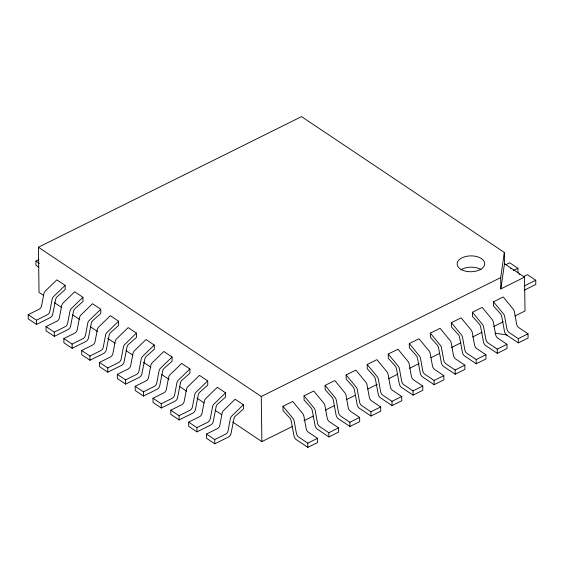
<?xml version="1.0" encoding="UTF-8"?>
<svg xmlns="http://www.w3.org/2000/svg" width="564" height="564" viewBox="0 0 564 564"><rect width="100%" height="100%" fill="white"/><g stroke="black" fill="none" stroke-linecap="round" stroke-linejoin="round"><path stroke-width="0.85" d="M514.883 316.023L525.014 310.997L524.541 277.143L500.86 288.902L500.705 277.615L504.329 252.432L301.55 116.621L38.415 247.229L39.043 292.363L43.428 295.303M500.86 288.902L504.491 263.712L504.329 252.432M65.107 285.37L53.39 296.763A3.447 2.164 -56.2 0 0 52.142 299.124L49.801 311.455A3.447 2.164 -56.2 0 1 47.284 314.804L36.449 320.19L28.2 314.663L39.043 309.283A3.447 2.164 -56.2 0 0 41.553 305.935L43.9 293.604A3.447 2.164 -56.2 0 1 45.141 291.243L56.858 279.843L65.107 285.37L65.163 289.6L57.324 296.53A3.447 2.164 -56.2 0 0 55.681 299.329L52.762 314.197A3.447 2.164 -56.2 0 1 50.238 317.602L36.505 324.42L28.256 318.9L28.2 314.663M82.929 297.306L71.212 308.705A3.447 2.164 -56.2 0 0 69.971 311.06L67.624 323.391A3.447 2.164 -56.2 0 1 65.114 326.746L54.271 332.125L46.029 326.605L56.865 321.226A3.447 2.164 -56.2 0 0 59.382 317.87L61.723 305.54A3.447 2.164 -56.2 0 1 62.971 303.185L74.688 291.785L82.929 297.306L82.993 301.536L75.146 308.473A3.447 2.164 -56.2 0 0 73.51 311.272L70.585 326.14A3.447 2.164 -56.2 0 1 68.068 329.538L54.334 336.356L46.086 330.835L46.029 326.605M100.759 309.248L89.041 320.641A3.447 2.164 -56.2 0 0 87.794 323.003L85.453 335.333A3.447 2.164 -56.2 0 1 82.943 338.682L72.1 344.068L63.852 338.541L74.695 333.162A3.447 2.164 -56.2 0 0 77.205 329.813L79.552 317.483A3.447 2.164 -56.2 0 1 80.8 315.121L92.51 303.721L100.759 309.248L100.815 313.478L92.975 320.408A3.447 2.164 -56.2 0 0 91.333 323.207L88.414 338.076A3.447 2.164 -56.2 0 1 85.89 341.481L72.157 348.298L63.915 342.778L63.852 338.541M118.588 321.184L106.871 332.584A3.447 2.164 -56.2 0 0 105.623 334.938L103.282 347.269A3.447 2.164 -56.2 0 1 100.766 350.625L89.93 356.004L81.681 350.484L92.524 345.105A3.447 2.164 -56.2 0 0 95.034 341.749L97.382 329.418A3.447 2.164 -56.2 0 1 98.622 327.064L110.34 315.664L118.588 321.184L118.644 325.414L110.805 332.351A3.447 2.164 -56.2 0 0 109.162 335.15L106.243 350.018A3.447 2.164 -56.2 0 1 103.72 353.416L89.986 360.234L81.738 354.714L81.681 350.484M136.41 333.127L124.693 344.519A3.447 2.164 -56.2 0 0 123.453 346.881L121.105 359.212A3.447 2.164 -56.2 0 1 118.595 362.56L107.752 367.947L99.511 362.419L110.347 357.04A3.447 2.164 -56.2 0 0 112.863 353.691L115.204 341.361A3.447 2.164 -56.2 0 1 116.452 338.999L128.169 327.606L136.41 333.127L136.474 337.357L128.627 344.287A3.447 2.164 -56.2 0 0 126.992 347.086L124.066 361.954A3.447 2.164 -56.2 0 1 121.549 365.359L107.816 372.177L99.567 366.656L99.511 362.419M154.24 345.062L142.523 356.462A3.447 2.164 -56.2 0 0 141.275 358.817L138.934 371.147A3.447 2.164 -56.2 0 1 136.425 374.503L125.582 379.882L117.333 374.362L128.176 368.983A3.447 2.164 -56.2 0 0 130.686 365.627L133.033 353.297A3.447 2.164 -56.2 0 1 134.281 350.942L145.991 339.542L154.24 345.062L154.296 349.292L146.457 356.229A3.447 2.164 -56.2 0 0 144.814 359.028L141.895 373.897A3.447 2.164 -56.2 0 1 139.371 377.295L125.638 384.112L117.397 378.592L117.333 374.362M172.069 357.005L160.352 368.398A3.447 2.164 -56.2 0 0 159.104 370.759L156.764 383.09A3.447 2.164 -56.2 0 1 154.247 386.439L143.411 391.825L135.163 386.298L146.005 380.919A3.447 2.164 -56.2 0 0 148.515 377.57L150.863 365.239A3.447 2.164 -56.2 0 1 152.104 362.878L163.821 351.485L172.069 357.005L172.126 361.235L164.286 368.165A3.447 2.164 -56.2 0 0 162.643 370.964L159.725 385.832A3.447 2.164 -56.2 0 1 157.201 389.238L143.468 396.055L135.219 390.535L135.163 386.298M189.892 368.941L178.175 380.34A3.447 2.164 -56.2 0 0 176.934 382.695L174.586 395.026A3.447 2.164 -56.2 0 1 172.076 398.381L161.233 403.761L152.992 398.24L163.828 392.861A3.447 2.164 -56.2 0 0 166.345 389.505L168.685 377.175A3.447 2.164 -56.2 0 1 169.933 374.82L181.65 363.42L189.892 368.941L189.955 373.178L182.109 380.108A3.447 2.164 -56.2 0 0 180.473 382.907L177.547 397.775A3.447 2.164 -56.2 0 1 175.03 401.18L161.297 407.991L153.048 402.47L152.992 398.24M207.721 380.883L196.004 392.276A3.447 2.164 -56.2 0 0 194.756 394.638L192.416 406.968A3.447 2.164 -56.2 0 1 189.906 410.317L179.063 415.703L170.814 410.176L181.657 404.797A3.447 2.164 -56.2 0 0 184.174 401.448L186.515 389.118A3.447 2.164 -56.2 0 1 187.763 386.756L199.48 375.363L207.721 380.883L207.778 385.113L199.938 392.043A3.447 2.164 -56.2 0 0 198.295 394.842L195.377 409.711A3.447 2.164 -56.2 0 1 192.853 413.116L179.119 419.933L170.878 414.413L170.814 410.176M225.551 392.819L213.834 404.219A3.447 2.164 -56.2 0 0 212.586 406.574L210.245 418.904A3.447 2.164 -56.2 0 1 207.728 422.26L196.892 427.639L188.644 422.119L199.487 416.74A3.447 2.164 -56.2 0 0 201.997 413.384L204.344 401.053A3.447 2.164 -56.2 0 1 205.585 398.699L217.302 387.299L225.551 392.819L225.607 397.056L217.767 403.986A3.447 2.164 -56.2 0 0 216.125 406.785L213.206 421.653A3.447 2.164 -56.2 0 1 210.682 425.059L196.949 431.869L188.7 426.349L188.644 422.119M243.373 404.762L231.663 416.154A3.447 2.164 -56.2 0 0 230.415 418.516L228.067 430.847A3.447 2.164 -56.2 0 1 225.558 434.195L214.715 439.582L206.473 434.061L217.309 428.675A3.447 2.164 -56.2 0 0 219.826 425.326L222.167 412.996A3.447 2.164 -56.2 0 1 223.414 410.634L235.132 399.241L243.373 404.762L243.436 408.992L235.59 415.922A3.447 2.164 -56.2 0 0 233.954 418.721L231.028 433.589A3.447 2.164 -56.2 0 1 228.512 436.994L214.778 443.812L206.53 438.291L206.473 434.061M38.881 267.251L35.976 265.306L35.92 261.076L38.909 259.588M505.795 264.699L509.666 262.775L517.914 268.295L517.971 272.532M513.268 270.6L517.914 268.295M38.415 247.229L261.252 396.471L500.705 277.615M523.625 276.635L527.495 274.717L535.744 280.238L535.8 284.467L524.358 290.15M535.744 280.238L524.901 285.617A3.447 2.164 -56.2 0 1 524.217 285.856M282.98 406.277L292.716 401.448L302.783 413.68A3.447 1.805 63.6 0 1 303.883 416.126L306.153 428.633A3.447 1.805 63.6 0 0 308.339 432.165L317.518 438.313L317.574 442.55L307.838 447.379L296.206 439.589A3.447 1.805 63.6 0 1 294.02 436.007L291.2 420.92A3.447 1.805 63.6 0 0 289.762 418.002L283.043 410.507L282.98 406.277L293.047 418.509A3.447 1.805 63.6 0 1 294.147 420.963L296.417 433.469A3.447 1.805 63.6 0 0 298.603 437.001L307.782 443.149L307.838 447.379M304.031 395.829L313.767 391L323.835 403.232A3.447 1.805 63.6 0 1 324.934 405.678L327.205 418.185A3.447 1.805 63.6 0 0 329.383 421.717L338.569 427.864L338.626 432.094L328.89 436.931L317.257 429.141A3.447 1.805 63.6 0 1 315.072 425.559L312.252 410.472A3.447 1.805 63.6 0 0 310.813 407.553L304.095 400.059L304.031 395.829L314.099 408.061A3.447 1.805 63.6 0 1 315.198 410.507L317.469 423.021A3.447 1.805 63.6 0 0 319.647 426.553L328.833 432.701L328.89 436.931M325.083 385.381L334.819 380.552L344.886 392.784A3.447 1.805 63.6 0 1 345.986 395.23L348.256 407.737A3.447 1.805 63.6 0 0 350.434 411.269L359.62 417.416L359.677 421.646L349.941 426.483L338.308 418.692A3.447 1.805 63.6 0 1 336.116 415.111L333.303 400.024A3.447 1.805 63.6 0 0 331.865 397.105L325.146 389.611L325.083 385.381L335.15 397.613A3.447 1.805 63.6 0 1 336.25 400.059L338.52 412.566A3.447 1.805 63.6 0 0 340.698 416.098L349.884 422.253L349.941 426.483M346.134 374.933L355.87 370.097L365.937 382.336A3.447 1.805 63.6 0 1 367.037 384.782L369.307 397.289A3.447 1.805 63.6 0 0 371.486 400.821L380.672 406.968L380.728 411.198L370.992 416.035L359.36 408.244A3.447 1.805 63.6 0 1 357.167 404.656L354.354 389.569A3.447 1.805 63.6 0 0 352.909 386.657L346.197 379.163L346.134 374.933L356.201 387.165A3.447 1.805 63.6 0 1 357.301 389.611L359.571 402.118A3.447 1.805 63.6 0 0 361.75 405.65L370.936 411.805L370.992 416.035M367.185 364.485L376.921 359.649L386.989 371.88A3.447 1.805 63.6 0 1 388.088 374.334L390.358 386.841A3.447 1.805 63.6 0 0 392.537 390.373L401.716 396.52L401.779 400.75L392.043 405.586L380.411 397.796A3.447 1.805 63.6 0 1 378.218 394.208L375.405 379.121A3.447 1.805 63.6 0 0 373.96 376.202L367.242 368.715L367.185 364.485L377.253 376.717A3.447 1.805 63.6 0 1 378.352 379.163L380.622 391.67A3.447 1.805 63.6 0 0 382.801 395.202L391.987 401.349L392.043 405.586M388.236 354.037L397.972 349.201L408.04 361.432A3.447 1.805 63.6 0 1 409.14 363.886L411.41 376.392A3.447 1.805 63.6 0 0 413.588 379.924L422.767 386.072L422.831 390.302L413.095 395.138L401.462 387.348A3.447 1.805 63.6 0 1 399.27 383.76L396.457 368.673A3.447 1.805 63.6 0 0 395.011 365.754L388.293 358.267L388.236 354.037L398.304 366.269A3.447 1.805 63.6 0 1 399.404 368.715L401.674 381.222A3.447 1.805 63.6 0 0 403.852 384.754L413.031 390.901L413.095 395.138M409.288 343.589L419.024 338.752L429.091 350.984A3.447 1.805 63.6 0 1 430.191 353.431L432.461 365.944A3.447 1.805 63.6 0 0 434.64 369.476L443.819 375.624L443.882 379.854L434.146 384.683L422.514 376.9A3.447 1.805 63.6 0 1 420.321 373.312L417.508 358.225A3.447 1.805 63.6 0 0 416.063 355.306L409.344 347.819L409.288 343.589L419.355 355.821A3.447 1.805 63.6 0 1 420.455 358.267L422.725 370.774A3.447 1.805 63.6 0 0 424.904 374.306L434.083 380.453L434.146 384.683M430.339 333.141L440.075 328.304L450.135 340.536A3.447 1.805 63.6 0 1 451.235 342.982L453.512 355.489A3.447 1.805 63.6 0 0 455.691 359.028L464.87 365.176L464.933 369.406L455.197 374.235L443.565 366.452A3.447 1.805 63.6 0 1 441.372 362.863L438.552 347.776A3.447 1.805 63.6 0 0 437.114 344.858L430.395 337.371L430.339 333.141L440.399 345.372A3.447 1.805 63.6 0 1 441.499 347.819L443.776 360.325A3.447 1.805 63.6 0 0 445.955 363.858L455.134 370.005L455.197 374.235M451.39 322.686L461.126 317.856L471.187 330.088A3.447 1.805 63.6 0 1 472.287 332.534L474.557 345.041A3.447 1.805 63.6 0 0 476.742 348.573L485.921 354.728L485.985 358.958L476.249 363.787L464.616 355.997A3.447 1.805 63.6 0 1 462.424 352.415L459.604 337.328A3.447 1.805 63.6 0 0 458.165 334.41L451.447 326.923L451.39 322.686L461.451 334.924A3.447 1.805 63.6 0 1 462.55 337.371L464.821 349.877A3.447 1.805 63.6 0 0 467.006 353.409L476.185 359.557L476.249 363.787M472.442 312.237L482.178 307.408L492.238 319.64A3.447 1.805 63.6 0 1 493.338 322.086L495.608 334.593A3.447 1.805 63.6 0 0 497.793 338.125L506.973 344.28L507.036 348.51L497.3 353.339L485.667 345.549A3.447 1.805 63.6 0 1 483.475 341.967L480.655 326.88A3.447 1.805 63.6 0 0 479.217 323.962L472.498 316.474L472.442 312.237L482.502 324.469A3.447 1.805 63.6 0 1 483.602 326.923L485.872 339.429A3.447 1.805 63.6 0 0 488.057 342.961L497.236 349.109L497.3 353.339M493.493 301.789L503.229 296.96L513.289 309.192A3.447 1.805 63.6 0 1 514.389 311.638L516.659 324.145A3.447 1.805 63.6 0 0 518.845 327.677L528.024 333.825L528.08 338.062L518.344 342.891L506.719 335.101A3.447 1.805 63.6 0 1 504.526 331.519L501.706 316.432A3.447 1.805 63.6 0 0 500.268 313.513L493.549 306.019L493.493 301.789L503.553 314.021A3.447 1.805 63.6 0 1 504.653 316.474L506.923 328.981A3.447 1.805 63.6 0 0 509.109 332.513L518.288 338.661L518.344 342.891M232.657 422.034L261.879 441.605L292.272 426.525M303.975 420.716L313.436 416.02M325.259 410.148L334.72 405.453M346.543 399.587L355.214 395.279M367.827 389.019L377.288 384.324M388.328 378.846L397.782 374.151M409.612 368.278L419.073 363.583M430.896 357.717L439.567 353.409M451.39 347.544L460.851 342.849M472.674 336.976L482.135 332.281M493.845 326.471L503.194 321.825M307.782 443.149L317.518 438.313M328.833 432.701L338.569 427.864M349.884 422.253L359.62 417.416M370.936 411.805L380.672 406.968M391.987 401.349L401.716 396.52M413.031 390.901L422.767 386.072M434.083 380.453L443.819 375.624M455.134 370.005L464.87 365.176M476.185 359.557L485.921 354.728M497.236 349.109L506.973 344.28M518.288 338.661L528.024 333.825M495.023 333.169L507.205 334.974M504.491 263.712L524.541 277.143M35.92 261.076L39.445 263.437M54.384 302.642L61.695 307.535M72.65 314.874L79.228 319.28M90.184 326.619L97.494 331.512M107.724 338.365L115.028 343.257M125.983 350.596L132.561 354.996M143.524 362.342L150.828 367.234M161.783 374.574L169.094 379.466M179.324 386.312L186.628 391.212M196.857 398.057L204.161 402.95M215.124 410.289L221.694 414.695M261.252 396.471L261.879 441.605M214.715 439.582L214.778 443.812M196.892 427.639L196.949 431.869M179.063 415.703L179.119 419.933M161.233 403.761L161.297 407.991M143.411 391.825L143.468 396.055M125.582 379.882L125.638 384.112M107.752 367.947L107.816 372.177M89.93 356.004L89.986 360.234M72.1 344.068L72.157 348.298M54.271 332.125L54.334 336.356M36.449 320.19L36.505 324.42M460.922 269.832A13.797 7.931 -0.8 0 1 481.029 269.507M510.709 268.485A3.447 2.164 -56.2 0 1 511.146 268.859M518.951 274.005A3.447 2.164 -56.2 0 1 519.395 274.379M461.394 269.634A13.797 7.931 -0.8 0 0 484.328 265.573A13.797 7.931 -0.8 0 0 467.07 256.232A13.797 7.931 -0.8 0 0 461.394 269.634"/></g></svg>
